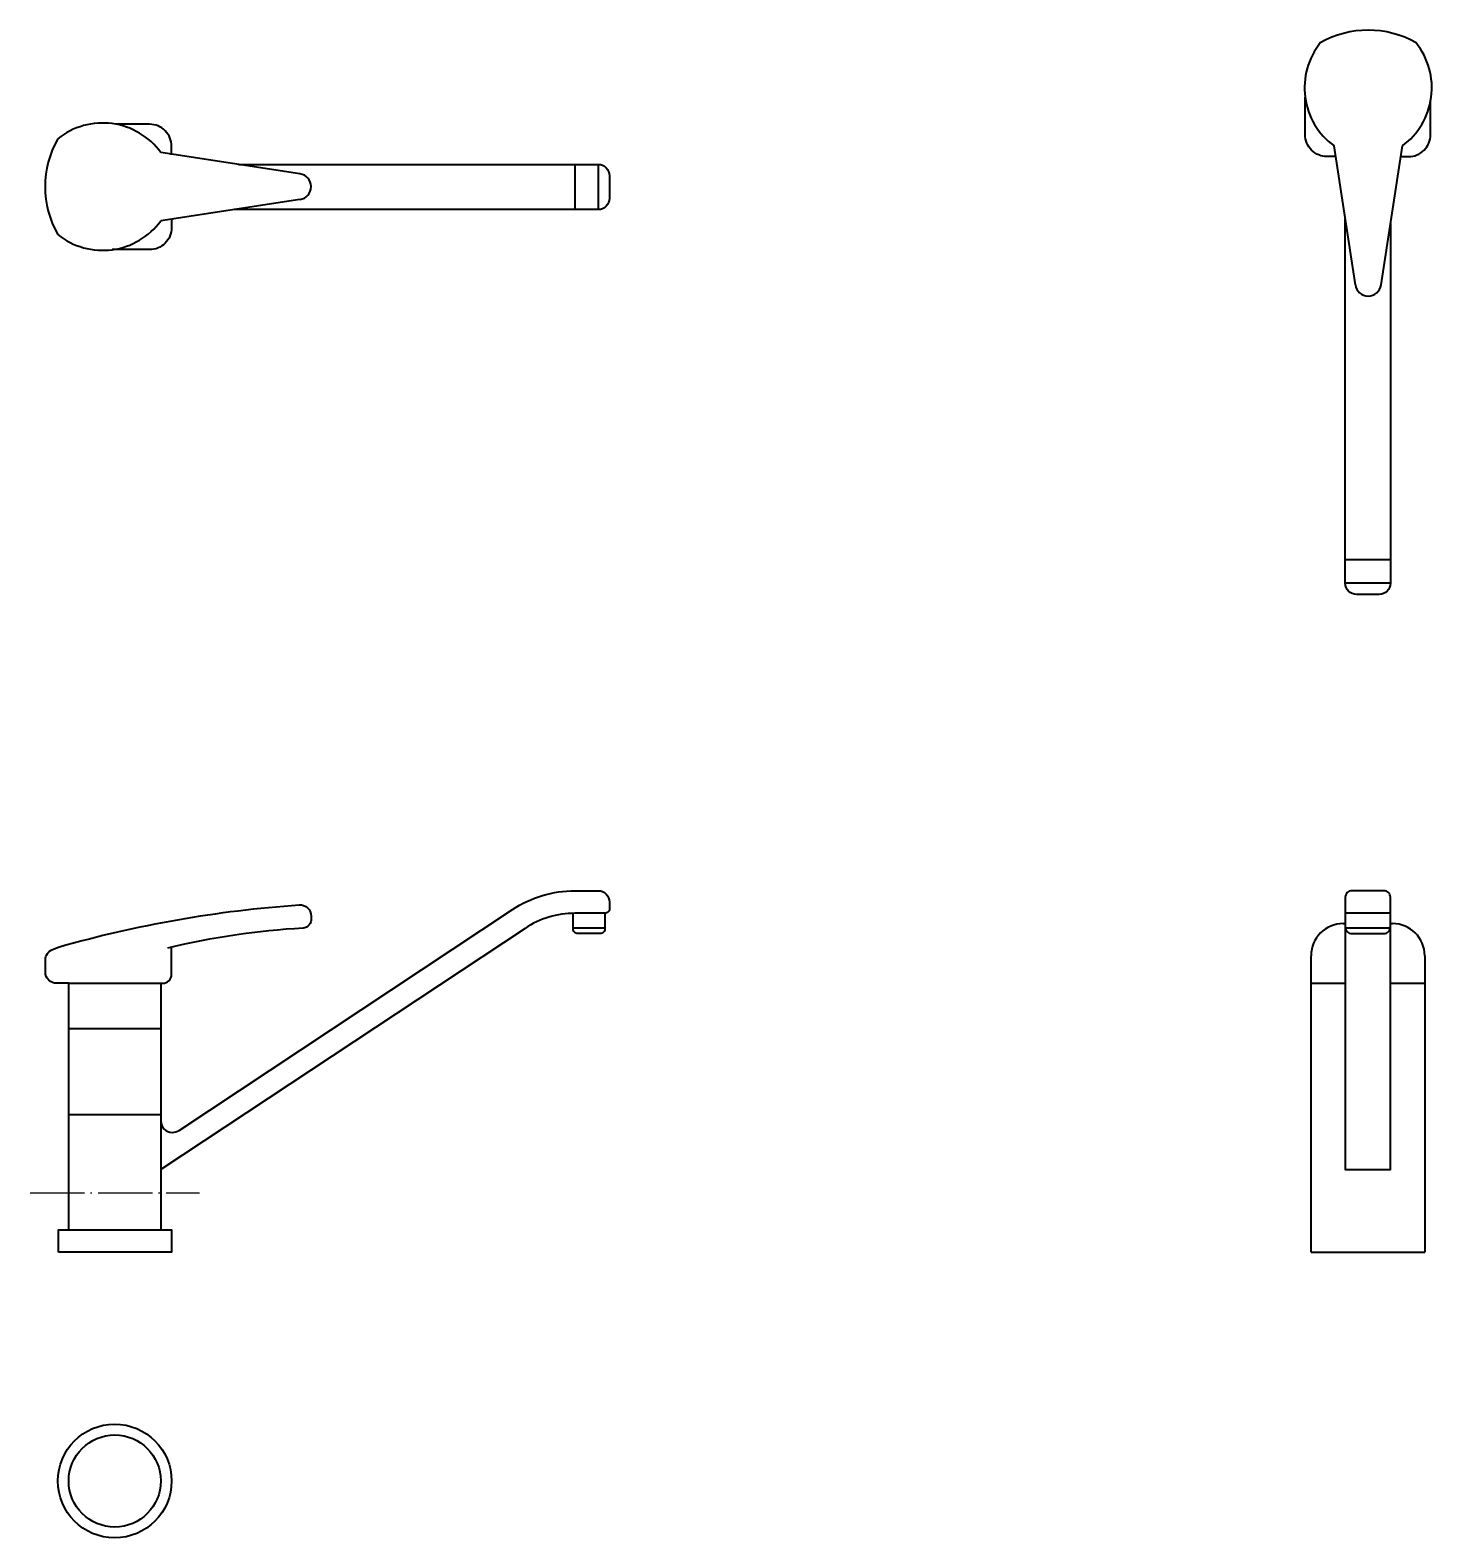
# Model space of a CAD drawing. Header units: millimetres. Extents: x 11820 to 12441, y 6601 to 7268.
import ezdxf

# ---------------------------------------------------------------- set-up
doc = ezdxf.new("R2010")
doc.units = ezdxf.units.MM
doc.header["$MEASUREMENT"] = 0
doc.linetypes.add('ACAD_ISO04W100', pattern=[30, 24, -3, 0, -3])
doc.layers.get('0').update_dxf_attribs({"lineweight": 40})
doc.layers.add('linee sezione', color=3, linetype='ACAD_ISO04W100')

msp = doc.modelspace()

# ---------------------------------------------------------------- linework, layer by layer
for p, q in [((11939.73, 7204.59), (11878.19, 7214.04)), ((12406.86, 7155.44), (12397.4, 7216.98)), ((12418.2, 7155.44), (12427.66, 7216.98)), ((11939.73, 7193.24), (11878.19, 7183.79)), ((12401.48, 6872.79), (12402.38, 6872.79)), ((12422.38, 6872.79), (12423.29, 6872.79)), ((12387.22, 6846.34), (12387.22, 6858.54)), ((12437.54, 6858.54), (12437.54, 6846.34))]:
    msp.add_line(p, q)
for points in [[(12433.73, 7262.55, 0.265211), (12391.32, 7262.55, 1.493828)], [(12398.13, 7212.2), (12394.37, 7212.2, -0.414214), (12384.64, 7221.93), (12384.64, 7238.47)], [(12426.63, 7212.2), (12430.4, 7212.2, 0.414214), (12440.13, 7221.93), (12440.13, 7236.67)], [(11882.97, 7213.02), (11882.97, 7216.78, 0.414214), (11873.24, 7226.51), (11858.5, 7226.51)], [(11832.62, 7220.12, 0.265211), (11832.62, 7177.71, 1.493828)], [(11912.52, 7208.77), (12071.74, 7208.77, -0.414214), (12076.74, 7203.77), (12076.74, 7193.77, -0.414214), (12071.74, 7188.77), (11910.62, 7188.77)], [(11939.73, 7193.24, 0.881603), (11939.73, 7204.59, 2.191256)], [(11882.97, 7184.52), (11882.97, 7180.76, -0.414214), (11873.24, 7171.03), (11856.7, 7171.03)], [(12422.38, 7182.65), (12422.38, 7023.43, -0.414214), (12417.38, 7018.43), (12407.38, 7018.43, -0.414214), (12402.38, 7023.43), (12402.38, 7184.55)], [(12406.86, 7155.44, 0.881603), (12418.2, 7155.44, 2.191256)], [(11878.19, 6785.35), (11878.19, 6785.35, 0.414214), (11883.19, 6780.35), (11883.41, 6780.35, 0.153379), (11886.27, 6781.25), (12033.86, 6879.01, -0.147311), (12061.47, 6887.32), (12071.74, 6887.32, -0.414214), (12076.74, 6882.32), (12076.74, 6879.32, -0.414214), (12074.74, 6877.32), (12061.47, 6877.32, 0.147311), (12039.38, 6870.67), (11878.19, 6763.9)], [(11832.97, 6862.39, -0.052332), (11939.38, 6881.06, -0.434589), (11944.73, 6876.07), (11944.73, 6875.09, -0.401707), (11941.2, 6870.76), (11941.2, 6870.76)], [(12074.74, 6877.32), (12074.74, 6870.37, -0.414214), (12072.74, 6868.37), (12062.67, 6868.37, -0.414214), (12060.67, 6870.37), (12060.67, 6877.32)], [(11941.2, 6870.76, 0.044905), (11881.2, 6861.92, -5.336762)], [(11837.43, 6846.34), (11832.11, 6846.34, -0.414214), (11827.11, 6851.34), (11827.11, 6856.69, -0.308692), (11830.29, 6861.34), (11832.97, 6862.39)], [(11878.19, 6846.34), (11878.97, 6846.34, 0.414214), (11882.97, 6850.34), (11882.97, 6862.34)]]:
    msp.add_lwpolyline(points, format="xyb")
for points in [[(12061.47, 7208.77), (12061.47, 7188.77)], [(12071.74, 7208.77), (12071.74, 7188.77)], [(12422.38, 7033.7), (12402.38, 7033.7)], [(12422.38, 7023.43), (12402.38, 7023.43)], [(12422.38, 6877.32), (12402.38, 6877.32)], [(12060.67, 6870.96), (12074.74, 6870.96)], [(12402.38, 6871.24), (12402.38, 6763.9), (12422.38, 6763.9), (12422.38, 6871.24)], [(12402.4, 6870.96), (12422.37, 6870.96)], [(11837.43, 6737.22), (11837.43, 6846.34), (11878.19, 6846.34), (11878.19, 6737.22)], [(12387.22, 6727.32), (12387.22, 6846.34), (12402.38, 6846.34)], [(12422.38, 6846.34), (12437.54, 6846.34), (12437.54, 6727.32)], [(11837.43, 6826.39), (11878.19, 6826.39)], [(11837.43, 6788.24), (11878.19, 6788.24)], [(11832.97, 6727.32), (11832.97, 6737.22), (11882.97, 6737.22), (11882.97, 6727.32), (11832.97, 6727.32)], [(12387.22, 6727.32), (12437.54, 6727.32)]]:
    msp.add_lwpolyline(points)
msp.add_lwpolyline([(12422.38, 6871.24), (12422.38, 6884.46, 0.414214), (12419.52, 6887.32), (12405.25, 6887.32, 0.414214), (12402.38, 6884.46), (12402.38, 6871.24, 0.414214), (12405.25, 6868.37), (12419.52, 6868.37, 0.414214)], format="xyb", close=True)
for radius in [25.16, 20.38]:
    msp.add_circle((11857.81, 6626.09), radius)
for centre, radius, start, end in [((12416.21, 7242.68), 31.85, 141.38539, 233.8004), ((12408.85, 7242.68), 31.85, 306.1996, 38.61461), ((11852.49, 7195.23), 31.85, 36.1996, 128.61461), ((11852.49, 7202.6), 31.85, 231.38539, 323.8004), ((12401.48, 6858.54), 14.25, 90, 180), ((12423.29, 6858.54), 14.25, 0, 90)]:
    msp.add_arc(centre, radius, start, end)
at = {"layer": 'linee sezione'}
msp.add_lwpolyline([(11820.37, 6753.59), (11895.25, 6753.59)], dxfattribs=at)

doc.saveas('drawing.dxf')
